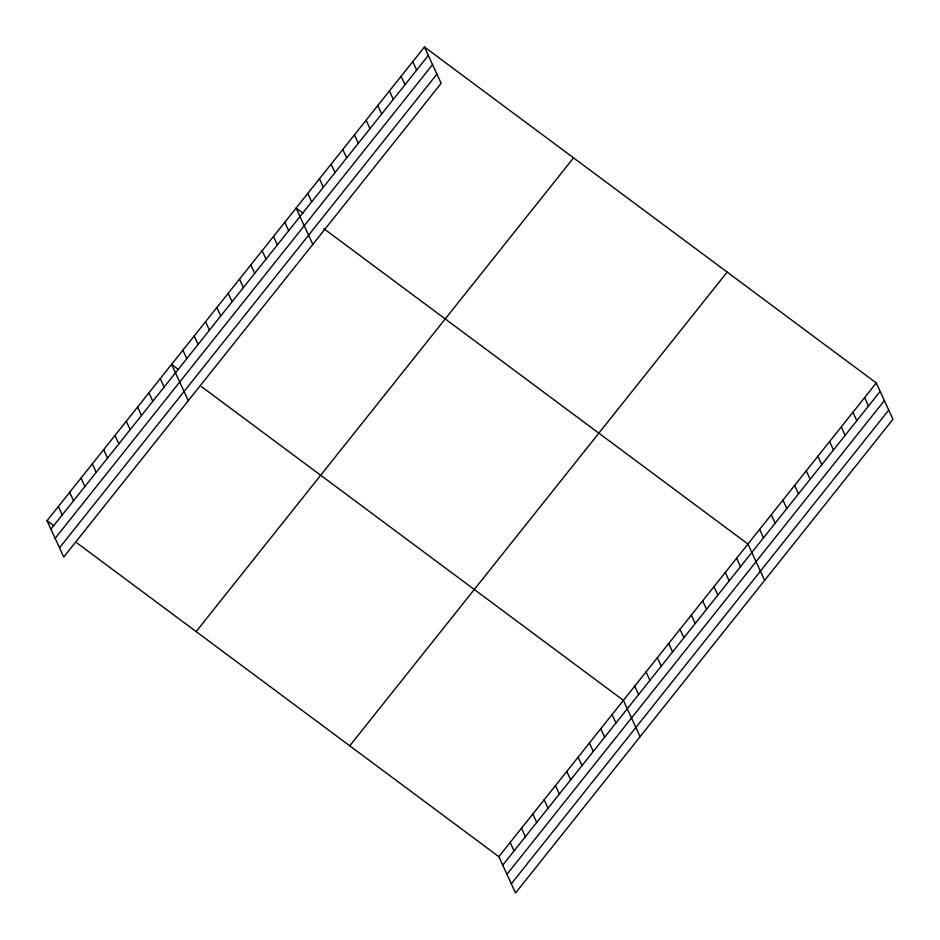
<?xml version="1.0" encoding="UTF-8"?>
<svg xmlns="http://www.w3.org/2000/svg" width="940" height="940" viewBox="0 0 940 940"><rect width="100%" height="100%" fill="white"/><g stroke="black" fill="none" stroke-linecap="round" stroke-linejoin="round"><path stroke-width="1.41" d="M424.445 47L441.154 83.319L63.732 557.032L47.035 520.713L424.445 47L876.268 382.968L892.965 419.287L515.555 893L498.846 856.681L76.857 542.885M50.913 529.161L428.323 55.437M55.143 538.361L432.553 64.637M59.502 547.832L436.912 74.119M196.131 631.586L573.541 157.873M349.751 745.808L727.161 272.095M498.846 856.681L876.268 382.968M502.736 865.117L880.145 391.404M506.966 874.318L884.375 400.605M511.325 883.8L888.735 410.087M303.009 213.18L296.124 208.069L312.832 244.388M323.654 228.538L747.946 544.025L764.643 580.344M178.459 369.502L171.574 364.391L188.282 400.71M201.395 386.563L623.396 700.359L640.105 736.678M47.035 520.713L53.909 525.836M864.6 397.608L868.478 406.045M852.933 412.249L856.81 420.685M841.265 426.889L845.142 435.326M829.597 441.53L833.486 449.966M817.941 456.17L821.818 464.607M806.273 470.811L810.151 479.259M794.606 485.463L798.483 493.899M782.938 500.103L786.815 508.54M771.27 514.744L775.159 523.181M759.614 529.385L763.491 537.821M736.619 558.243L740.497 566.679M725.304 572.448L729.182 580.885M713.977 586.666L717.855 595.102M702.65 600.871L706.539 609.308M691.335 615.089L695.212 623.525M680.008 629.295L683.885 637.731M412.778 61.641L416.655 70.077M668.692 643.512L672.57 651.949M401.11 76.281L404.999 84.718M657.366 657.718L661.243 666.155M389.442 90.921L393.331 99.37M646.039 671.936L649.928 680.372M377.786 105.574L381.663 114.01M634.723 686.141L638.601 694.578M366.118 120.214L369.996 128.651M354.451 134.855L358.328 143.291M612.081 714.565L615.959 723.001M342.783 149.495L346.672 157.932M600.754 728.782L604.632 737.218M331.115 164.136L335.004 172.572M589.427 742.988L593.316 751.424M319.459 178.776L323.337 187.213M578.112 757.205L581.989 765.642M307.791 193.417L311.669 201.865M566.785 771.411L570.662 779.848M555.458 785.629L559.347 794.065M284.796 222.275L288.686 230.711M544.143 799.834L548.02 808.271M273.481 236.492L277.359 244.929M532.816 814.052L536.705 822.488M262.154 250.698L266.032 259.135M521.5 828.258L525.378 836.694M250.839 264.916L254.717 273.352M510.173 842.475L514.051 850.911M239.512 279.121L243.389 287.558M228.185 293.339L232.074 301.775M216.87 307.545L220.747 315.981M205.543 321.75L209.42 330.198M194.228 335.968L198.105 344.404M182.9 350.173L186.778 358.622M160.258 378.597L164.136 387.045M148.931 392.814L152.809 401.251M137.616 407.02L141.494 415.468M126.289 421.238L130.167 429.674M114.962 435.443L118.851 443.892M103.647 449.661L107.524 458.097M92.32 463.866L96.197 472.315M81.005 478.084L84.882 486.521M69.677 492.29L73.555 500.738M58.35 506.507L62.24 514.944"/></g></svg>
